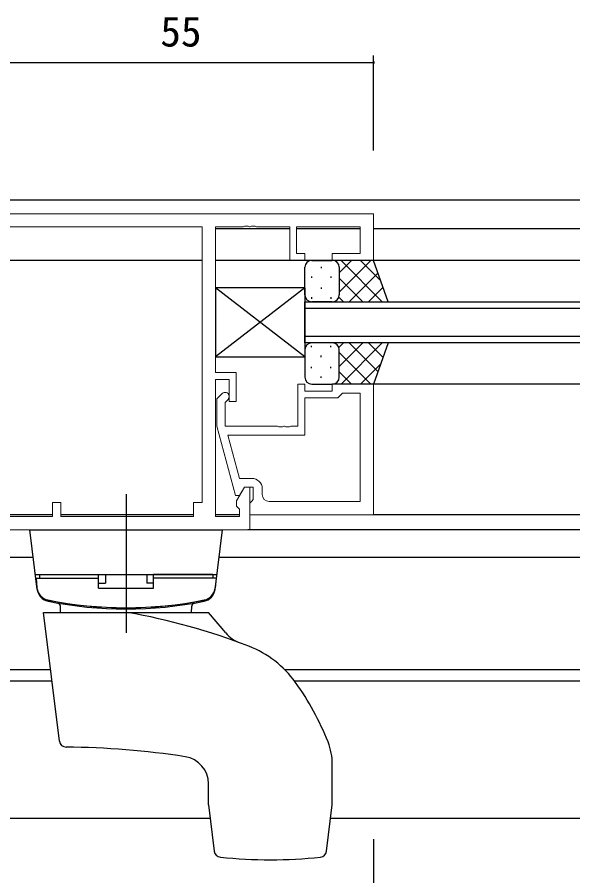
# Model space of a CAD drawing. Units: millimetres, scale not verified. Extents: x -1107 to 397, y -282 to 282.
# Drawn here: x -14 to 67.8, y 7.8 to 132.7 of the extents above; entities that cross this region are included whole.
import ezdxf
from ezdxf.enums import TextEntityAlignment as Align

# ---------------------------------------------------------------- set-up
doc = ezdxf.new("R2010")
doc.units = ezdxf.units.MM
doc.header["$LTSCALE"] = 2
doc.layers.add('0-2_YKK_11', color=7, linetype='Continuous', lineweight=18)
for name, color, linetype in [('0-3_YKK_12', 2, 'Continuous'), ('0-4_YKK_13', 4, 'Continuous'), ('0-6_YKK_D', 6, 'Continuous')]:
    doc.layers.add(name, color=color, linetype=linetype)
doc.styles.add('ＭＳ ゴシック', font='')
doc.styles.get('ＭＳ ゴシック').set_extended_font_data('MS Gothic')

msp = doc.modelspace()

# ---------------------------------------------------------------- linework, layer by layer
at = {"layer": '0-2_YKK_11'}
msp.add_line((21.649, 63.259), (21.649, 64.129), dxfattribs=at)
for points in [[(-19.151, 104.129), (37.849, 104.129), (37.849, 97.329), (31.849, 97.329), (31.849, 98.329), (35.919, 98.329), (35.919, 102.199), (26.649, 102.199), (26.649, 98.329), (27.849, 98.329), (27.849, 97.329), (25.649, 97.329), (25.649, 102.199), (20.807, 102.199), (20.624, 102.319), (20.074, 102.319), (19.891, 102.199), (19.807, 102.199), (19.624, 102.319), (19.074, 102.319), (18.891, 102.199), (14.849, 102.199), (14.849, 81.029), (17.849, 81.029), (17.849, 76.829), (16.849, 76.829), (16.849, 80.029), (14.849, 80.029), (14.849, 60.059), (18.349, 60.059), (18.349, 61.129), (17.919, 61.559), (17.919, 62.371), (19.049, 64.329), (19.849, 64.329), (19.849, 58.129), (-17.151, 58.129)], [(37.849, 60.329), (37.849, 79.329), (31.849, 79.329), (31.849, 78.329), (27.849, 78.329), (27.849, 79.329), (26.849, 79.329), (26.849, 73.229), (25.807, 73.229), (25.624, 73.109), (25.074, 73.109), (24.891, 73.229), (24.807, 73.229), (24.624, 73.109), (24.074, 73.109), (23.891, 73.229), (16.249, 73.229), (16.249, 76.68), (16.673, 77.104)], [(15.825, 77.953), (15.049, 77.177), (15.049, 73.232), (17.756, 63.129), (18.356, 63.129), (19.049, 64.329), (20.349, 64.329), (20.349, 62.529), (20.149, 62.329), (19.849, 62.029), (19.849, 60.329), (37.849, 60.329)], [(20.149, 65.629), (18.329, 65.629), (16.641, 71.929), (27.849, 71.929), (27.849, 77.329), (32.649, 77.329), (33.149, 77.829), (33.349, 78.029), (35.919, 78.029), (35.919, 62.259)], [(35.919, 78.029), (35.919, 62.259), (22.649, 62.259)]]:
    msp.add_lwpolyline(points, dxfattribs=at)
msp.add_lwpolyline([(-17.221, 60.059), (-17.221, 102.199), (12.919, 102.199), (12.919, 62.129), (11.649, 62.129), (11.649, 60.059), (-7.651, 60.059), (-7.651, 62.129), (-8.851, 62.129), (-8.851, 60.059)], close=True, dxfattribs=at)
for centre, radius, start, end in [((16.249, 77.529), 0.6, 314.99999, 135.00001), ((20.149, 64.129), 1.5, 0.00001, 89.99999), ((22.649, 63.259), 1, 180.00001, 269.99999)]:
    msp.add_arc(centre, radius, start, end, dxfattribs=at)
at = {"layer": '0-3_YKK_12'}
for p, q in [((-15.951, 106.129), (67.849, 106.129)), ((25.648, 101.929), (14.851, 101.929)), ((35.918, 101.929), (26.651, 101.929)), ((67.849, 101.929), (37.849, 101.929)), ((12.919, 97.329), (-17.221, 97.329)), ((67.849, 97.329), (14.849, 97.329)), ((67.849, 90.329), (27.848, 90.329)), ((27.848, 86.329), (67.849, 86.329)), ((67.849, 79.329), (37.849, 79.329)), ((-8.852, 60.329), (-17.219, 60.329)), ((11.648, 60.329), (-7.649, 60.329)), ((18.348, 60.329), (14.851, 60.329)), ((67.849, 60.329), (37.849, 60.329)), ((67.849, 58.129), (19.549, 58.129)), ((-11.66, 54.129), (-15.951, 54.129)), ((67.849, 54.129), (15.358, 54.129)), ((-9.123, 37.759), (-50.179, 37.759)), ((67.849, 37.759), (24.967, 37.759)), ((-8.923, 36.129), (-50.379, 36.129)), ((67.849, 36.129), (26.365, 36.129)), ((14.095, 16.129), (-73.396, 16.129)), ((67.849, 16.129), (31.604, 16.129))]:
    msp.add_line(p, q, dxfattribs=at)
msp.add_lwpolyline([(67.849, 85.329), (27.848, 85.329), (27.848, 91.329), (67.849, 91.329)], dxfattribs=at)
at = {"layer": '0-4_YKK_13'}
for p, q in [((27.849, 92.329), (27.849, 96.329)), ((28.849, 97.329), (31.849, 97.329)), ((30.213, 96.409), (30.213, 96.209)), ((32.849, 92.708), (37.469, 97.329)), ((32.849, 95.537), (34.641, 97.329)), ((32.849, 96.329), (32.849, 92.729)), ((33.117, 97.329), (39.117, 91.329)), ((35.946, 97.329), (38.907, 94.368)), ((28.798, 94.994), (28.798, 94.794)), ((31.628, 94.994), (31.628, 94.794)), ((32.849, 95.929), (32.849, 92.329)), ((34.298, 91.329), (38.493, 95.524)), ((32.849, 94.768), (36.289, 91.329)), ((27.849, 83.329), (14.849, 93.329)), ((27.849, 93.329), (14.849, 83.329)), ((27.849, 93.329), (14.849, 93.329)), ((27.849, 83.329), (14.849, 93.329)), ((27.849, 93.329), (14.849, 83.329)), ((27.849, 93.329), (14.849, 93.329)), ((27.849, 93.329), (27.849, 83.329)), ((27.849, 93.329), (27.849, 83.329)), ((30.213, 93.379), (30.213, 93.179)), ((37.126, 91.329), (39.238, 93.44)), ((28.798, 91.964), (28.798, 91.764)), ((31.849, 91.329), (28.849, 91.329)), ((31.628, 91.964), (31.628, 91.764)), ((31.849, 91.329), (39.992, 91.329)), ((32.792, 91.997), (33.46, 91.329)), ((31.849, 85.329), (28.849, 85.329)), ((39.992, 85.329), (31.849, 85.329)), ((32.792, 84.66), (33.46, 85.329)), ((32.849, 81.889), (36.289, 85.329)), ((33.117, 79.329), (39.117, 85.329)), ((34.298, 85.329), (38.493, 81.133)), ((37.126, 85.329), (39.238, 83.217)), ((27.849, 84.329), (27.849, 80.329)), ((28.798, 84.694), (28.798, 84.894)), ((31.628, 84.694), (31.628, 84.894)), ((32.849, 80.729), (32.849, 84.329)), ((32.849, 83.949), (37.469, 79.329)), ((32.849, 80.329), (32.849, 83.929)), ((30.213, 83.279), (30.213, 83.479)), ((28.798, 81.664), (28.798, 81.864)), ((31.628, 81.664), (31.628, 81.864)), ((35.946, 79.329), (38.906, 82.289)), ((30.213, 80.249), (30.213, 80.449)), ((32.849, 81.12), (34.641, 79.329)), ((28.849, 79.329), (31.849, 79.329)), ((1.849, 63.329), (1.849, 43.129)), ((-12.151, 58.129), (15.849, 58.129)), ((-11.088, 49.47), (-12.151, 58.129)), ((14.786, 49.47), (15.849, 58.129)), ((-11.353, 51.629), (15.051, 51.629)), ((-10.751, 51.629), (-2.151, 51.629)), ((-10.751, 51.629), (-10.751, 51.129)), ((-2.151, 49.629), (-2.151, 51.629)), ((-1.151, 51.629), (-1.151, 50.362)), ((4.849, 51.629), (4.849, 50.362)), ((5.849, 49.629), (5.849, 51.629)), ((14.449, 51.629), (5.849, 51.629)), ((14.449, 51.629), (14.449, 51.129)), ((-11.251, 51.129), (-2.151, 51.129)), ((-11.251, 51.129), (-11.127, 49.712)), ((-2.151, 50.362), (-1.151, 50.362)), ((5.849, 50.362), (4.849, 50.362)), ((14.949, 51.129), (5.849, 51.129)), ((14.949, 51.129), (14.825, 49.712)), ((-2.151, 49.629), (5.849, 49.629)), ((-7.686, 46.129), (-7.701, 47.01)), ((11.384, 46.129), (11.399, 47.01)), ((-7.852, 27.403), (-10.151, 46.129)), ((-10.151, 46.129), (13.849, 46.129)), ((16.348, 43.15), (13.849, 46.129)), ((31.849, 18.129), (31.849, 23.975)), ((13.849, 18.129), (13.849, 21.17)), ((13.849, 18.129), (14.676, 11.396)), ((31.022, 11.396), (31.849, 18.129))]:
    msp.add_line(p, q, dxfattribs=at)
for points in [[(39.992, 91.329), (37.849, 97.329), (31.849, 97.329)], [(14.849, 93.329), (14.849, 83.329), (27.849, 83.329)], [(14.849, 93.329), (14.849, 83.329), (27.849, 83.329)], [(39.992, 85.329), (37.849, 79.329), (31.849, 79.329)]]:
    msp.add_lwpolyline(points, dxfattribs=at)
for centre, radius, start, end in [((28.849, 96.329), 1, 90, 180), ((31.849, 96.329), 1, 0, 90), ((31.849, 96.329), 1, 0, 90), ((28.849, 92.329), 1, 180, 270), ((31.849, 92.329), 1, 270, 0), ((31.849, 92.329), 1, 270, 0), ((28.849, 84.329), 1, 90, 180), ((31.849, 84.329), 1, 0, 90), ((31.849, 84.329), 1, 0, 90), ((28.849, 80.329), 1, 180, 270), ((31.849, 80.329), 1, 270, 0), ((31.849, 80.329), 1, 270, 0), ((-9.135, 49.887), 2, 185, 258.64775), ((-9.125, 49.892), 2, 187, 258.65826), ((-9.103, 49.714), 2, 187, 258.68116), ((12.801, 49.714), 2, 281.31884, 353), ((12.823, 49.892), 2, 281.34174, 353), ((12.833, 49.887), 2, 281.35225, 355), ((1.849, 104.595), 57.8, 258.64775, 281.35225), ((1.849, 104.602), 57.8, 258.65826, 281.34116), ((1.849, 104.429), 57.8, 258.68116, 281.31884), ((-8.201, 47.001), 0.5, 1, 80.07331), ((11.899, 47.001), 0.5, 99.92669, 179), ((-14.851, -48.371), 96.004, 68.89946, 79.84414), ((20.179, 46.364), 5, 220, 249.70749), ((14.311, 27.202), 15, 35.67719, 68.89946), ((-5.997, 12.621), 40, 21.48501, 35.67719), ((-6.859, 27.525), 1, 187, 269.52958), ((-7.853, -93.471), 120, 81.22235, 89.52958), ((22.849, 23.975), 9, 0, 21.48501), ((9.849, 21.17), 4, 0, 81.22235), ((15.668, 11.517), 1, 187, 263.80105), ((30.03, 11.517), 1, 276.19895, 353), ((22.849, 77.629), 67.5, 263.80105, 276.19895)]:
    msp.add_arc(centre, radius, start, end, dxfattribs=at)
at = {"layer": '0-6_YKK_D'}
for p, q in [((37.849, 113.329), (37.849, 127.129)), ((-17.151, 126.129), (37.849, 126.129)), ((37.849, 13.129), (37.849, -10.871))]:
    msp.add_line(p, q, dxfattribs=at)
for start, end in [(0, 180), (180, 0)]:
    msp.add_arc((37.849, 126.129), 0.106, start, end, dxfattribs=at)

# ---------------------------------------------------------------- texts
at = {"layer": '0-6_YKK_D', "style": 'ＭＳ ゴシック'}
msp.add_text('55', height=4.399, dxfattribs=at).set_placement((6.829, 127.129), align=Align.BOTTOM_LEFT)

doc.saveas('drawing.dxf')
